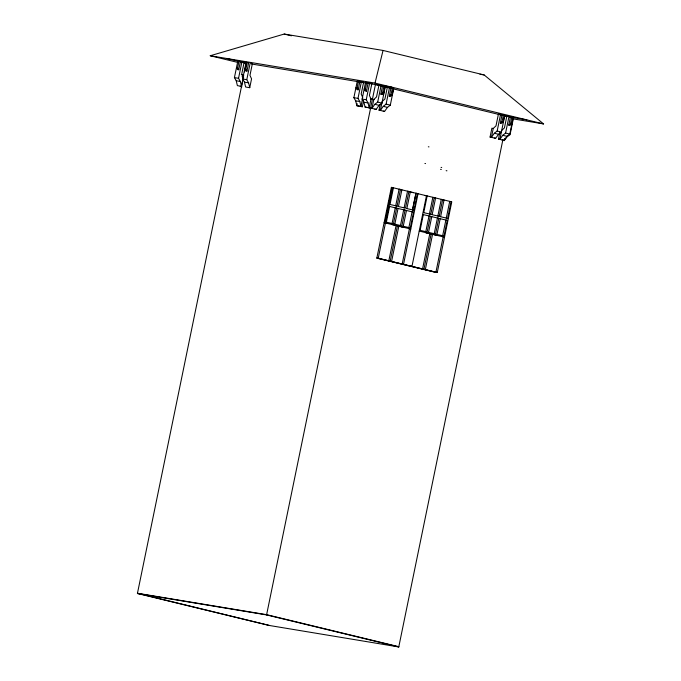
<?xml version="1.0" encoding="UTF-8"?>
<svg xmlns="http://www.w3.org/2000/svg" width="681" height="681" viewBox="0 0 681 681"><rect width="100%" height="100%" fill="white"/><g stroke="black" fill="none" stroke-linecap="round" stroke-linejoin="round"><path stroke-width="1.02" d="M241.5 86.325L240.35 81.465L238.537 78.306L241.951 61.707L244.147 62.235L241.729 74.016L243.321 77.489L241.5 86.325L237.388 85.644L236.23 80.775L234.417 77.617L237.865 60.915L240.427 61.452L238.725 69.751L237.567 69.556L236.494 67.572L237.652 67.759L238.725 69.751M237.652 67.759L239.022 61.111M249.74 87.696L248.591 82.827L246.777 79.668L250.182 63.069L252.379 63.605L249.961 75.387L251.553 78.851L249.74 87.696L245.62 87.015L244.47 82.146L242.657 78.987L246.105 62.286L248.659 62.814L246.956 71.113L245.798 70.926L244.734 68.934L245.892 69.13L246.956 71.113M504.093 140.567L502.774 140.252L398.768 646.95L269.616 625.524L137.417 593.491L242.87 79.779M244.479 71.956L246.088 64.108M245.892 69.13L247.254 62.473M363.569 100.848L362.36 106.747L356.835 105.725L355.686 100.856L353.873 97.698L357.312 80.996L363.594 82.316L361.177 94.089L362.769 97.562M357.108 87.84L355.95 87.645L357.014 89.637L358.172 89.824L357.108 87.84L358.47 81.184M358.172 89.824L359.874 81.524M362.36 106.747L360.956 106.406L359.806 101.537L357.993 98.379L361.398 81.78M357.244 103.759L356.835 105.725L360.956 106.406L362.573 98.541M374.814 109.13L376.193 109.36L379.087 105.325L381.913 103.112L385.318 86.513L381.096 85.491L377.691 102.09L374.873 104.304L371.971 108.339L365.076 107.087L363.918 102.218L362.113 99.06L365.552 82.358L366.71 82.554L365.348 89.202L366.412 91.194L365.254 90.999L364.19 89.015L365.348 89.202M366.412 91.194L368.115 82.895L371.835 83.678L369.417 95.459L371.009 98.932L374.099 99.681M376.193 109.36L369.196 107.768L368.038 102.908L366.233 99.749L369.638 83.15M371.009 98.932L369.196 107.768L365.076 107.087M137.417 593.491L266.569 614.917L375.435 84.555L381.632 86.053M371.971 108.339L373.792 99.494L376.533 96.915L378.951 85.134L381.096 85.491M269.616 625.524L138.507 593.5M392.282 88.309L393.712 88.547L390.307 105.146L387.489 107.36L384.586 111.395L379.002 110.143L380.211 104.253M383.948 86.078L382.245 94.378L383.429 94.659L385.131 86.359L382.577 85.849L380.866 94.148L382.05 94.438M379.002 110.143L380.373 110.373L382.186 101.529L384.935 98.949L387.353 87.168L392.154 88.172M380.373 110.373L383.275 106.338L386.093 104.125L389.498 87.526M389.268 96.183L390.971 87.883L393.524 88.394L392.162 95.051L390.451 96.472L389.268 96.183L390.979 94.761L392.341 88.113M386.391 222.074L389.617 206.369L388.247 206.139L385.02 221.844L401.858 225.82L405.084 210.114L403.663 209.876L400.445 225.581M388.647 204.172L392.069 187.488L393.448 187.709L390.017 204.402L388.647 204.172L397.049 206.105L400.479 189.42L399.109 189.19L395.678 205.875L397.049 206.105M392.741 187.539L378.236 258.227L437.262 272.528L451.767 201.848L391.371 187.318L376.831 258.125L435.866 272.426L443.144 236.954L444.514 237.184L419.215 231.055M394.827 224.117L398.053 208.412M398.462 206.445L401.884 189.761L400.513 189.531M398.845 226.118L391.592 261.461L390.222 261.232M404.114 207.918L407.536 191.233L408.915 191.463L405.484 208.148L398.087 206.462M403.263 226.16L406.489 210.455M406.889 208.488L410.32 191.804L408.898 191.565M408.872 227.624L412.09 211.919L413.512 212.157L410.285 227.863L402.854 226.169M412.499 209.952L415.921 193.268L417.334 193.498L413.912 210.191L412.499 209.952L415.963 193.276M420.126 230.246L423.344 214.541M423.752 212.574L427.174 195.881L425.804 195.66M425.778 231.719L429.004 216.013L430.375 216.243L427.149 231.949L419.751 230.263M430.775 214.277L434.206 197.584L432.827 197.362L429.405 214.047L430.775 214.277L423.378 212.591M428.553 232.289L431.78 216.584M432.18 214.617L435.61 197.924L434.231 197.703M432.571 234.29L425.319 269.633L423.94 269.404M438.802 218.286L437.432 218.056L434.206 233.762L435.585 233.992L438.802 218.286L431.413 216.592M439.211 216.32L442.633 199.627L441.262 199.405L437.84 216.09L439.211 216.32L431.814 214.634M436.989 234.332L440.215 218.627M440.616 216.66L444.038 199.967L442.667 199.746M442.641 235.805L445.868 220.099L447.238 220.329L444.012 236.035L436.615 234.349M446.268 218.133L449.698 201.448L451.069 201.678L447.638 218.363L440.249 216.677M490.065 137.06L491.435 137.281L494.338 133.246L497.156 131.033L501.369 132.054L498.552 134.268L495.649 138.303L490.065 137.06L491.878 128.215L493.248 128.445L495.998 125.857L498.415 114.076L504.783 115.455L499.871 139.324L498.492 139.103L499.905 132.225M491.435 137.281L493.248 128.445M497.156 131.033L500.561 114.434M500.331 123.091L502.033 114.791L504.595 115.31L503.225 121.959L501.514 123.38L500.331 123.091L502.042 121.669L503.412 115.021M502.714 140.124L504.085 140.346L506.987 136.311L509.805 134.097L513.21 117.498L506.851 116.119L504.434 127.9L501.684 130.488M499.871 139.324L502.774 135.289L505.591 133.076L508.996 116.477M502.101 140.235L504.229 140.592L504.638 138.626M508.767 125.134L510.469 116.834L513.023 117.353L511.661 124.002L509.95 125.423L508.767 125.134L510.478 123.712L511.84 117.064L513.023 117.353M513.457 118.094L510.052 134.693L507.183 136.719L504.229 140.592M383.045 50.454L284.19 34.05L210.25 55.748L375.018 83.082L383.045 50.454L484.148 74.944L543.583 123.925L513.151 118.877M382.586 92.727L380.866 94.148L383.429 94.659M479.986 74.255L484.148 74.944M358.725 81.337L357.278 81.099L358.742 81.448M366.957 82.699L365.518 82.461L366.982 82.818M359.474 81.626L363.594 82.316M367.714 82.997L371.835 83.678M391.881 87.168L370.226 83.686M246.292 63.129L226.73 58.489M251.493 63.988L368.149 83.337M383.761 86.138L385.318 86.513M503.216 115.08L504.595 115.31M504.783 115.455L498.415 114.076M505.557 116.238L507.634 116.579L504.536 115.83M513.21 117.498L506.851 116.119M509.95 117.064L526.805 119.865M370.353 98.924L373.792 99.494M234.417 77.617L238.537 78.306M242.657 78.987L246.777 79.668M353.873 97.698L357.993 98.379M362.113 99.06L366.233 99.749M236.23 80.775L240.35 81.465M244.47 82.146L248.591 82.827M355.686 100.856L359.806 101.537M363.918 102.218L368.038 102.908M241.483 86.555L240.189 86.342L241.874 86.802M383.216 111.165L384.586 111.395M494.278 138.081L495.649 138.303M428.332 146.781L428.979 146.883M424.91 163.466L425.548 163.576M441.067 167.381L441.714 167.492M440.539 169.322L441.314 169.45M446.157 170.684L446.932 170.812M416.67 193.447L418.04 193.668L403.527 264.356L402.156 264.126L409.409 228.782L410.788 229.012L384.118 222.653L385.489 222.883M425.097 195.49L426.476 195.711L411.962 266.399L410.592 266.169M384.816 222.823L386.187 223.053M391.847 224.534L394.631 225.096M400.283 226.577L401.654 226.799M401.688 226.918L403.058 227.139M408.711 228.612L410.081 228.842M425.574 232.698L426.944 232.928M426.978 233.038L428.358 233.268M434.01 234.741L435.38 234.971M435.414 235.081L436.785 235.311M379.504 258.44L376.857 257.997L437.262 272.528M137.468 593.253L266.62 614.671L398.819 646.703M284.19 34.05L291.417 35.804M375.018 83.082L543.583 123.925M378.951 85.134L383.173 86.155M387.353 87.168L391.566 88.189M383.701 86.555L390.928 88.309M392.997 88.802L502.476 115.327M365.552 82.358L368.115 82.895M390.979 94.761L392.162 95.051M502.042 121.669L503.225 121.959M510.478 123.712L511.661 124.002M243.713 62.763L246.25 63.376M210.25 55.748L238.137 62.507M377.691 102.09L381.913 103.112M386.093 104.125L390.307 105.146M505.591 133.076L509.805 134.097M374.873 104.304L379.087 105.325M383.275 106.338L387.489 107.36M494.338 133.246L498.552 134.268M502.774 135.289L506.987 136.311M241.295 74.544L243.832 75.157M242.044 76.706L243.738 77.115M498.492 139.103L504.085 140.346M411.392 192.212L413.401 192.697M406.48 208.497L413.912 210.191M388.247 206.139L413.512 212.157M422.978 214.549L430.375 216.243M439.841 218.644L447.238 220.329M428.187 232.306L435.585 233.992M266.569 614.917L398.768 646.95M395.278 207.841L392.052 223.547L393.422 223.777L396.648 208.071L395.278 207.841M396.07 225.556L388.808 260.891L390.187 261.121L397.44 225.777L396.07 225.556M429.788 233.719L422.535 269.063L423.914 269.293L431.167 233.949L429.788 233.719"/></g></svg>
